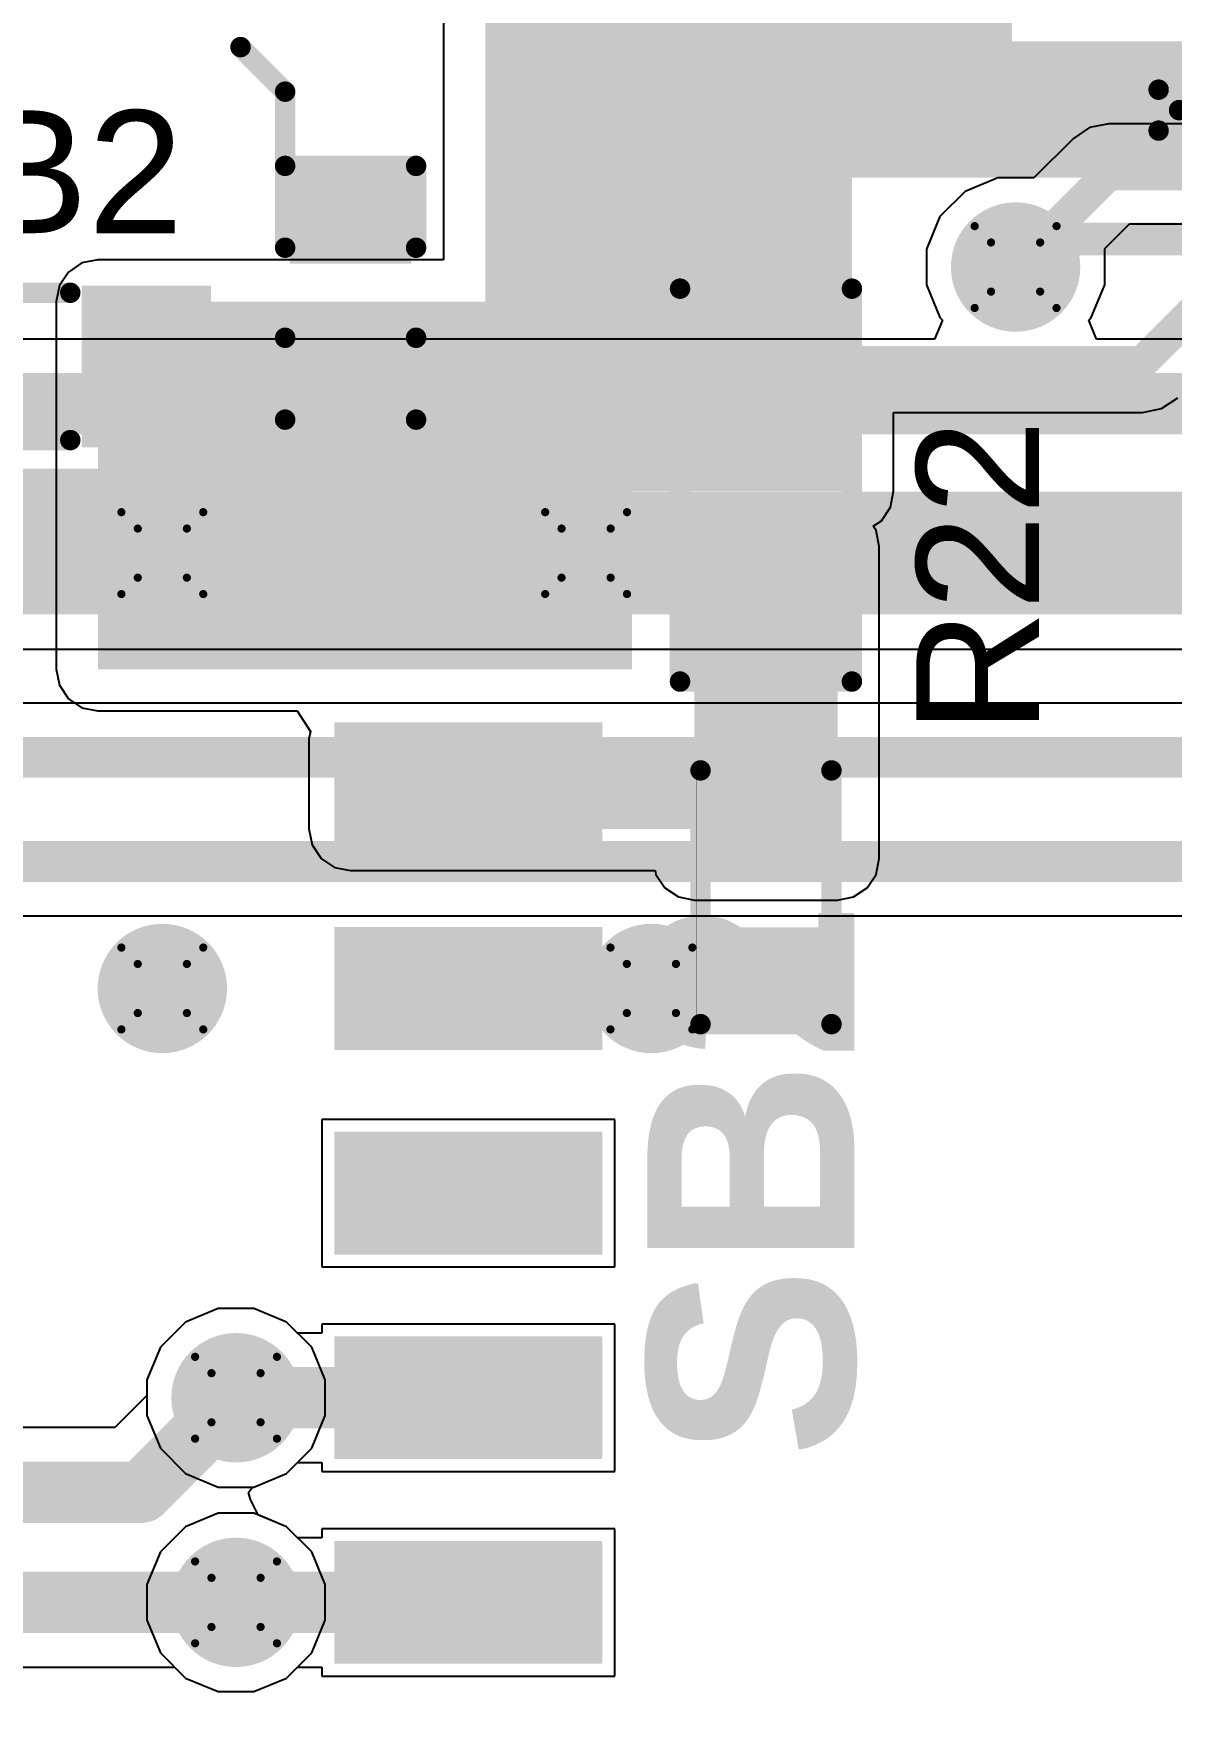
# Model space of a CAD drawing. Header units: inches. Extents: x -6 to 198, y 0 to 119.
# Drawn here: x 31.23 to 38.29, y 11.8 to 22.18 of the extents above; entities that cross this region are included whole.
import ezdxf

# ---------------------------------------------------------------- set-up
doc = ezdxf.new("R2010")
doc.units = ezdxf.units.IN
for name, color, linetype in [('Bottom Layer', 5, 'Continuous'), ('Bottom Solder', 6, 'Continuous'), ('Drill Drawing', 1, 'Continuous'), ('Top Layer', 1, 'Continuous'), ('Top Overlay', 2, 'Continuous'), ('Top Paste', 8, 'Continuous'), ('Top Solder', 216, 'Continuous'), ('Via Holes', 16, 'Continuous')]:
    doc.layers.add(name, color=color, linetype=linetype)
doc.styles.add('Arial', font='', dxfattribs={"height": 0.2})
doc.styles.add('Arial_Bold', font='', dxfattribs={"height": 0.2})
doc.styles.get('Arial').set_extended_font_data('Arial')
doc.styles.get('Arial_Bold').set_extended_font_data('Arial', bold=True)

# ---------------------------------------------------------------- blocks, each defined once
blk = doc.blocks.new('DFN_8_1_2_1_6__3')
at = {"layer": 'Top Layer'}
for points in [[(-0.3749929, 0.6999985999999999), (-0.3749929, 0.499999), (-0.7200011, 0.499999), (-0.7200011, 0.6999985999999999)], [(0.1499997000000001, 0.6499986999999999), (0.1499996999999999, -0.6499986999999999), (-0.1499997000000001, -0.6499986999999999), (-0.1499996999999999, 0.6499986999999999)], [(0.7200011, 0.6999985999999999), (0.7200011, 0.499999), (0.3749929, 0.499999), (0.3749929, 0.6999985999999999)], [(-0.3749929, 0.2999994), (-0.3749929, 0.0999998), (-0.7200011, 0.0999998), (-0.7200011, 0.2999994)], [(0.7200011, 0.2999994), (0.7200011, 0.0999998), (0.3749929, 0.0999998), (0.3749929, 0.2999994)], [(-0.3749929, -0.0999998), (-0.3749929, -0.2999994), (-0.7200011, -0.2999994), (-0.7200011, -0.0999998)], [(0.7200011, -0.0999998), (0.7200011, -0.2999994), (0.3749929, -0.2999994), (0.3749929, -0.0999998)], [(-0.3749929, -0.499999), (-0.3749929, -0.6999985999999999), (-0.7200011, -0.6999985999999999), (-0.7200011, -0.499999)], [(0.7200011, -0.499999), (0.7200011, -0.6999985999999999), (0.3749929, -0.6999985999999999), (0.3749929, -0.499999)]]:
    blk.add_hatch(color=1, dxfattribs=at).paths.add_polyline_path(points)
at = {"layer": 'Top Paste'}
for points in [[(-0.3749929, 0.6999985999999999), (-0.3749929, 0.499999), (-0.7200011, 0.499999), (-0.7200011, 0.6999985999999999)], [(0.1499997000000001, 0.6499986999999999), (0.1499996999999999, -0.6499986999999999), (-0.1499997000000001, -0.6499986999999999), (-0.1499996999999999, 0.6499986999999999)], [(0.7200011, 0.6999985999999999), (0.7200011, 0.499999), (0.3749929, 0.499999), (0.3749929, 0.6999985999999999)], [(-0.3749929, 0.2999994), (-0.3749929, 0.0999998), (-0.7200011, 0.0999998), (-0.7200011, 0.2999994)], [(0.7200011, 0.2999994), (0.7200011, 0.0999998), (0.3749929, 0.0999998), (0.3749929, 0.2999994)], [(-0.3749929, -0.0999998), (-0.3749929, -0.2999994), (-0.7200011, -0.2999994), (-0.7200011, -0.0999998)], [(0.7200011, -0.0999998), (0.7200011, -0.2999994), (0.3749929, -0.2999994), (0.3749929, -0.0999998)], [(-0.3749929, -0.499999), (-0.3749929, -0.6999985999999999), (-0.7200011, -0.6999985999999999), (-0.7200011, -0.499999)], [(0.7200011, -0.499999), (0.7200011, -0.6999985999999999), (0.3749929, -0.6999985999999999), (0.3749929, -0.499999)]]:
    blk.add_hatch(color=8, dxfattribs=at).paths.add_polyline_path(points)
at = {"layer": 'Top Solder'}
for points in [[(-0.3241929, 0.7507985999999999), (-0.3241929000000001, 0.449199), (-0.7708010999999999, 0.449199), (-0.7708010999999999, 0.7507985999999999)], [(0.7708010999999999, 0.7507985999999999), (0.7708010999999999, 0.449199), (0.3241929, 0.449199), (0.3241929000000001, 0.7507985999999999)], [(0.2007997000000001, 0.7007987), (0.2007996999999999, -0.7007987), (-0.2007997000000001, -0.7007987), (-0.2007996999999999, 0.7007987)], [(-0.3241929, 0.3507994), (-0.3241929000000001, 0.0491998), (-0.7708010999999999, 0.0491998), (-0.7708010999999999, 0.3507994)], [(0.7708010999999999, 0.3507994), (0.7708010999999999, 0.0491998), (0.3241929, 0.0491998), (0.3241929000000001, 0.3507994)], [(-0.3241929, -0.0491998), (-0.3241929000000001, -0.3507994), (-0.7708010999999999, -0.3507994), (-0.7708010999999999, -0.0491998)], [(0.7708010999999999, -0.0491998), (0.7708010999999999, -0.3507994), (0.3241929, -0.3507994), (0.3241929000000001, -0.0491998)], [(-0.3241929, -0.449199), (-0.3241929000000001, -0.7507985999999999), (-0.7708010999999999, -0.7507985999999999), (-0.7708010999999999, -0.449199)], [(0.7708010999999999, -0.449199), (0.7708010999999999, -0.7507985999999999), (0.3241929, -0.7507985999999999), (0.3241929000000001, -0.449199)]]:
    blk.add_hatch(color=216, dxfattribs=at).paths.add_polyline_path(points)
at = {"layer": 'Top Overlay', "const_width": 0.127}
for points in [[(-0.6761988, 0.8761983999999999), (0.6761988, 0.8761983999999999)], [(-0.979297, 0.7269988), (-0.852297, 0.5999987999999999)], [(-0.979297, 0.4729987999999999), (-0.979297, 0.7269988)], [(-0.979297, 0.4729987999999999), (-0.852297, 0.5999987999999999)], [(-0.6761988, -0.8761983999999999), (0.6761988, -0.8761983999999999)]]:
    blk.add_lwpolyline(points, dxfattribs=at)
at = {"layer": 'Top Overlay', "const_width": 0.0635}
for points in [[(-0.7079487999999999, 0.8761983999999999, 1), (-0.6444487999999999, 0.8761983999999999, 1)], [(0.6444487999999999, 0.8761983999999999, 1), (0.7079487999999999, 0.8761983999999999, 1)], [(-1.011047, 0.7269988, 1), (-0.9475469999999999, 0.7269988, 1)], [(-1.011047, 0.7269988, 1), (-0.9475469999999999, 0.7269988, 1)], [(-0.884047, 0.5999987999999999, 1), (-0.8205469999999999, 0.5999987999999999, 1)], [(-0.884047, 0.5999987999999999, 1), (-0.8205469999999999, 0.5999987999999999, 1)], [(-1.011047, 0.4729987999999999, 1), (-0.9475469999999999, 0.4729987999999999, 1)], [(-1.011047, 0.4729987999999999, 1), (-0.9475469999999999, 0.4729987999999999, 1)], [(-0.7079487999999999, -0.8761983999999999, 1), (-0.6444487999999999, -0.8761983999999999, 1)], [(0.6444487999999999, -0.8761983999999999, 1), (0.7079487999999999, -0.8761983999999999, 1)]]:
    blk.add_lwpolyline(points, format="xyb", close=True, dxfattribs=at)
blk = doc.blocks.new('SOP_16_29')
at = {"layer": 'Top Layer'}
for points in [[(-3.45560142, 4.724399999999999), (-1.99390254, 4.724399999999999), (-1.99390254, 4.1656), (-3.45560142, 4.1656)], [(1.99390254, 4.724399999999999), (3.45560142, 4.724399999999999), (3.45560142, 4.1656), (1.99390254, 4.1656)], [(-3.45560142, 3.4544), (-1.99390254, 3.4544), (-1.99390254, 2.8956), (-3.45560142, 2.8956)], [(1.99390254, 3.4544), (3.45560142, 3.4544), (3.45560142, 2.8956), (1.99390254, 2.8956)], [(-3.45560142, 2.1844), (-1.99390254, 2.1844), (-1.99390254, 1.6256), (-3.45560142, 1.6256)], [(1.99390254, 2.1844), (3.45560142, 2.1844), (3.45560142, 1.6256), (1.99390254, 1.6256)], [(-3.45560142, 0.9143999999999999), (-1.99390254, 0.9143999999999999), (-1.99390254, 0.3556), (-3.45560142, 0.3556)], [(1.99390254, 0.9143999999999999), (3.45560142, 0.9143999999999999), (3.45560142, 0.3556), (1.99390254, 0.3556)], [(-3.45560142, -0.3556), (-1.99390254, -0.3556), (-1.99390254, -0.9143999999999999), (-3.45560142, -0.9143999999999999)], [(1.99390254, -0.3556), (3.45560142, -0.3556), (3.45560142, -0.9143999999999999), (1.99390254, -0.9143999999999999)], [(-3.45560142, -1.6256), (-1.99390254, -1.6256), (-1.99390254, -2.1844), (-3.45560142, -2.1844)], [(1.99390254, -1.6256), (3.45560142, -1.6256), (3.45560142, -2.1844), (1.99390254, -2.1844)], [(-3.45560142, -2.8956), (-1.99390254, -2.8956), (-1.99390254, -3.4544), (-3.45560142, -3.4544)], [(1.99390254, -2.8956), (3.45560142, -2.8956), (3.45560142, -3.4544), (1.99390254, -3.4544)], [(-3.45560142, -4.1656), (-1.99390254, -4.1656), (-1.99390254, -4.724399999999999), (-3.45560142, -4.724399999999999)], [(1.99390254, -4.1656), (3.45560142, -4.1656), (3.45560142, -4.724399999999999), (1.99390254, -4.724399999999999)]]:
    blk.add_hatch(color=1, dxfattribs=at).paths.add_polyline_path(points)
at = {"layer": 'Top Paste'}
for points in [[(-3.45560142, 4.724399999999999), (-1.99390254, 4.724399999999999), (-1.99390254, 4.1656), (-3.45560142, 4.1656)], [(1.99390254, 4.724399999999999), (3.45560142, 4.724399999999999), (3.45560142, 4.1656), (1.99390254, 4.1656)], [(-3.45560142, 3.4544), (-1.99390254, 3.4544), (-1.99390254, 2.8956), (-3.45560142, 2.8956)], [(1.99390254, 3.4544), (3.45560142, 3.4544), (3.45560142, 2.8956), (1.99390254, 2.8956)], [(-3.45560142, 2.1844), (-1.99390254, 2.1844), (-1.99390254, 1.6256), (-3.45560142, 1.6256)], [(1.99390254, 2.1844), (3.45560142, 2.1844), (3.45560142, 1.6256), (1.99390254, 1.6256)], [(-3.45560142, 0.9143999999999999), (-1.99390254, 0.9143999999999999), (-1.99390254, 0.3556), (-3.45560142, 0.3556)], [(1.99390254, 0.9143999999999999), (3.45560142, 0.9143999999999999), (3.45560142, 0.3556), (1.99390254, 0.3556)], [(-3.45560142, -0.3556), (-1.99390254, -0.3556), (-1.99390254, -0.9143999999999999), (-3.45560142, -0.9143999999999999)], [(1.99390254, -0.3556), (3.45560142, -0.3556), (3.45560142, -0.9143999999999999), (1.99390254, -0.9143999999999999)], [(-3.45560142, -1.6256), (-1.99390254, -1.6256), (-1.99390254, -2.1844), (-3.45560142, -2.1844)], [(1.99390254, -1.6256), (3.45560142, -1.6256), (3.45560142, -2.1844), (1.99390254, -2.1844)], [(-3.45560142, -2.8956), (-1.99390254, -2.8956), (-1.99390254, -3.4544), (-3.45560142, -3.4544)], [(1.99390254, -2.8956), (3.45560142, -2.8956), (3.45560142, -3.4544), (1.99390254, -3.4544)], [(-3.45560142, -4.1656), (-1.99390254, -4.1656), (-1.99390254, -4.724399999999999), (-3.45560142, -4.724399999999999)], [(1.99390254, -4.1656), (3.45560142, -4.1656), (3.45560142, -4.724399999999999), (1.99390254, -4.724399999999999)]]:
    blk.add_hatch(color=8, dxfattribs=at).paths.add_polyline_path(points)
at = {"layer": 'Top Solder'}
for points in [[(-3.55720142, 4.826), (-1.89230254, 4.826), (-1.89230254, 4.064), (-3.55720142, 4.064)], [(1.89230254, 4.826), (3.55720142, 4.826), (3.55720142, 4.064), (1.89230254, 4.064)], [(-3.55720142, 3.556), (-1.89230254, 3.556), (-1.89230254, 2.794), (-3.55720142, 2.794)], [(1.89230254, 3.556), (3.55720142, 3.556), (3.55720142, 2.794), (1.89230254, 2.794)], [(-3.55720142, 2.286), (-1.89230254, 2.286), (-1.89230254, 1.524), (-3.55720142, 1.524)], [(1.89230254, 2.286), (3.55720142, 2.286), (3.55720142, 1.524), (1.89230254, 1.524)], [(-3.55720142, 1.016), (-1.89230254, 1.016), (-1.89230254, 0.254), (-3.55720142, 0.254)], [(1.89230254, 1.016), (3.55720142, 1.016), (3.55720142, 0.254), (1.89230254, 0.254)], [(-3.55720142, -0.254), (-1.89230254, -0.254), (-1.89230254, -1.016), (-3.55720142, -1.016)], [(1.89230254, -0.254), (3.55720142, -0.254), (3.55720142, -1.016), (1.89230254, -1.016)], [(-3.55720142, -1.524), (-1.89230254, -1.524), (-1.89230254, -2.286), (-3.55720142, -2.286)], [(1.89230254, -1.524), (3.55720142, -1.524), (3.55720142, -2.286), (1.89230254, -2.286)], [(-3.55720142, -2.794), (-1.89230254, -2.794), (-1.89230254, -3.556), (-3.55720142, -3.556)], [(1.89230254, -2.794), (3.55720142, -2.794), (3.55720142, -3.556), (1.89230254, -3.556)], [(-3.55720142, -4.064), (-1.89230254, -4.064), (-1.89230254, -4.826), (-3.55720142, -4.826)], [(1.89230254, -4.064), (3.55720142, -4.064), (3.55720142, -4.826), (1.89230254, -4.826)]]:
    blk.add_hatch(color=216, dxfattribs=at).paths.add_polyline_path(points)
at = {"layer": 'Top Overlay'}
for points, const_width in [([(-2.1209, 5.0546), (2.1209, 5.0546)], 0.1524), ([(-3.7846, 4.318000000000001), (-3.7846, 4.571999999999999)], 0.127), ([(-3.7846, 4.571999999999999), (-3.6576, 4.444999999999999)], 0.127), ([(-3.7846, 4.318000000000001), (-3.6576, 4.444999999999999)], 0.127), ([(-2.1209, -5.0546), (2.1209, -5.0546)], 0.1524)]:
    blk.add_lwpolyline(points, dxfattribs=dict(at, const_width=const_width))
for points, const_width in [([(-2.159, 5.0546, 1), (-2.0828, 5.0546, 1)], 0.0762), ([(2.0828, 5.0546, 1), (2.159, 5.0546, 1)], 0.0762), ([(-3.816349999999999, 4.571999999999999, 1), (-3.75285, 4.571999999999999, 1)], 0.0635), ([(-3.816349999999999, 4.571999999999999, 1), (-3.75285, 4.571999999999999, 1)], 0.0635), ([(-3.68935, 4.444999999999999, 1), (-3.625849999999999, 4.444999999999999, 1)], 0.0635), ([(-3.68935, 4.444999999999999, 1), (-3.625849999999999, 4.444999999999999, 1)], 0.0635), ([(-3.816349999999999, 4.318000000000001, 1), (-3.75285, 4.318000000000001, 1)], 0.0635), ([(-3.816349999999999, 4.318000000000001, 1), (-3.75285, 4.318000000000001, 1)], 0.0635), ([(-2.159, -5.0546, 1), (-2.0828, -5.0546, 1)], 0.0762), ([(2.0828, -5.0546, 1), (2.159, -5.0546, 1)], 0.0762)]:
    blk.add_lwpolyline(points, format="xyb", close=True, dxfattribs=dict(at, const_width=const_width))
blk = doc.blocks.new('S______B______0402_39')
at = {"layer": 'Top Layer'}
for points in [[(-0.6985, -0.3175), (-0.6985, 0.3174999999999999), (-0.2413000000000001, 0.3175), (-0.2412999999999999, -0.3174999999999999)], [(0.2413000000000001, -0.3175), (0.2412999999999999, 0.3174999999999999), (0.6985, 0.3175), (0.6985, -0.3174999999999999)]]:
    blk.add_hatch(color=1, dxfattribs=at).paths.add_polyline_path(points)
at = {"layer": 'Top Paste'}
for points in [[(-0.6985, -0.3175), (-0.6985, 0.3174999999999999), (-0.2413000000000001, 0.3175), (-0.2412999999999999, -0.3174999999999999)], [(0.2413000000000001, -0.3175), (0.2412999999999999, 0.3174999999999999), (0.6985, 0.3175), (0.6985, -0.3174999999999999)]]:
    blk.add_hatch(color=8, dxfattribs=at).paths.add_polyline_path(points)
at = {"layer": 'Top Solder'}
for points in [[(-0.75350116, -0.3725011600000001), (-0.75350116, 0.3725011599999999), (-0.18629884, 0.3725011600000001), (-0.1862988399999999, -0.3725011599999999)], [(0.18629884, -0.3725011600000001), (0.1862988399999999, 0.3725011599999999), (0.75350116, 0.3725011600000001), (0.75350116, -0.3725011599999999)]]:
    blk.add_hatch(color=216, dxfattribs=at).paths.add_polyline_path(points)
at = {"layer": 'Top Overlay'}
for points, const_width in [([(0.7874, 0.4064), (-0.7874, 0.4064)], 0.127), ([(-0.7874, -0.4064), (-0.7874, 0.4064)], 0.127), ([(0.7874, -0.4064), (0.7874, 0.4064)], 0.127), ([(0.7874, -0.4064), (-0.7874, -0.4064)], 0.127), ([(0.8128, -0.4318), (-0.8128, -0.4318)], 0.0032258)]:
    blk.add_lwpolyline(points, dxfattribs=dict(at, const_width=const_width))
for points, const_width in [([(-0.8191499999999999, 0.4064, 1), (-0.7556499999999999, 0.4064, 1)], 0.0635), ([(-0.8191499999999999, 0.4064, 1), (-0.7556499999999999, 0.4064, 1)], 0.0635), ([(0.7556499999999999, 0.4064, 1), (0.8191499999999999, 0.4064, 1)], 0.0635), ([(0.7556499999999999, 0.4064, 1), (0.8191499999999999, 0.4064, 1)], 0.0635), ([(-0.8191499999999999, -0.4064, 1), (-0.7556499999999999, -0.4064, 1)], 0.0635), ([(-0.8191499999999999, -0.4064, 1), (-0.7556499999999999, -0.4064, 1)], 0.0635), ([(0.7556499999999999, -0.4064, 1), (0.8191499999999999, -0.4064, 1)], 0.0635), ([(0.7556499999999999, -0.4064, 1), (0.8191499999999999, -0.4064, 1)], 0.0635), ([(-0.81360518, -0.4318, 1), (-0.8119948199999999, -0.4318, 1)], 0.0016129), ([(0.8119948199999999, -0.4318, 1), (0.81360518, -0.4318, 1)], 0.0016129)]:
    blk.add_lwpolyline(points, format="xyb", close=True, dxfattribs=dict(at, const_width=const_width))
at = {"layer": 'Top Overlay', "style": 'Arial_Bold'}
blk.add_text('SB2', height=1.27, rotation=-180, dxfattribs=at).set_placement((3.47760544, 0.53356256))
blk = doc.blocks.new('R___0603_48')
at = {"layer": 'Top Layer'}
for points in [[(-0.3809999999999999, 0.4445), (-0.3809999999999999, -0.4445), (-1.143, -0.4445), (-1.143, 0.4445)], [(1.143, 0.4445), (1.143, -0.4445), (0.3809999999999999, -0.4445), (0.3809999999999999, 0.4445)]]:
    blk.add_hatch(color=1, dxfattribs=at).paths.add_polyline_path(points)
at = {"layer": 'Top Paste'}
for points in [[(-0.3809999999999999, 0.4445), (-0.3809999999999999, -0.4445), (-1.143, -0.4445), (-1.143, 0.4445)], [(1.143, 0.4445), (1.143, -0.4445), (0.3809999999999999, -0.4445), (0.3809999999999999, 0.4445)]]:
    blk.add_hatch(color=8, dxfattribs=at).paths.add_polyline_path(points)
at = {"layer": 'Top Solder'}
for points in [[(-0.2794, 0.5460999999999999), (-0.2794, -0.5460999999999999), (-1.2446, -0.5460999999999999), (-1.2446, 0.5460999999999999)], [(1.2446, 0.5460999999999999), (1.2446, -0.5460999999999999), (0.2794, -0.5460999999999999), (0.2794, 0.5460999999999999)]]:
    blk.add_hatch(color=216, dxfattribs=at).paths.add_polyline_path(points)
at = {"layer": 'Top Overlay', "const_width": 0.127}
for points in [[(-1.2192, 0.5334), (1.2192, 0.5334)], [(-1.2192, 0.5334), (-1.2192, -0.5334)], [(1.2192, 0.5334), (1.2192, -0.5334)], [(-1.2192, -0.5334), (1.2192, -0.5334)]]:
    blk.add_lwpolyline(points, dxfattribs=at)
at = {"layer": 'Top Overlay', "const_width": 0.0635}
for points in [[(-1.25095, 0.5334, 1), (-1.18745, 0.5334, 1)], [(-1.25095, 0.5334, 1), (-1.18745, 0.5334, 1)], [(1.18745, 0.5334, 1), (1.25095, 0.5334, 1)], [(1.18745, 0.5334, 1), (1.25095, 0.5334, 1)], [(-1.25095, -0.5334, 1), (-1.18745, -0.5334, 1)], [(-1.25095, -0.5334, 1), (-1.18745, -0.5334, 1)], [(1.18745, -0.5334, 1), (1.25095, -0.5334, 1)], [(1.18745, -0.5334, 1), (1.25095, -0.5334, 1)]]:
    blk.add_lwpolyline(points, format="xyb", close=True, dxfattribs=at)
blk = doc.blocks.new('IND_0603__1608_M_______86')
at = {"layer": 'Top Layer'}
for points in [[(-0.999998, 0.4000004699999999), (-0.3999992, 0.4000004699999999), (-0.3999992, -0.4000004699999999), (-0.999998, -0.4000004699999999)], [(0.40000174, 0.4000004699999999), (1.00000054, 0.4000004699999999), (1.00000054, -0.4000004699999999), (0.40000174, -0.4000004699999999)]]:
    blk.add_hatch(color=1, dxfattribs=at).paths.add_polyline_path(points)
at = {"layer": 'Top Paste'}
for points in [[(-0.999998, 0.4000004699999999), (-0.3999992, 0.4000004699999999), (-0.3999992, -0.4000004699999999), (-0.999998, -0.4000004699999999)], [(0.40000174, 0.4000004699999999), (1.00000054, 0.4000004699999999), (1.00000054, -0.4000004699999999), (0.40000174, -0.4000004699999999)]]:
    blk.add_hatch(color=8, dxfattribs=at).paths.add_polyline_path(points)
at = {"layer": 'Top Solder'}
for points in [[(-1.101598, 0.50160047), (-0.2983992, 0.50160047), (-0.2983992, -0.50160047), (-1.101598, -0.50160047)], [(0.29840174, 0.50160047), (1.10160054, 0.50160047), (1.10160054, -0.50160047), (0.29840174, -0.50160047)]]:
    blk.add_hatch(color=216, dxfattribs=at).paths.add_polyline_path(points)
at = {"layer": 'Top Overlay', "const_width": 0.127}
for points in [[(-0.2032, 0.4571999999999999), (0.2286, 0.4571999999999999)], [(-0.2032, -0.4571999999999999), (0.2286, -0.4571999999999999)]]:
    blk.add_lwpolyline(points, dxfattribs=at)
at = {"layer": 'Top Overlay', "const_width": 0.0635}
for points in [[(-0.23495, 0.4571999999999999, 1), (-0.17145, 0.4571999999999999, 1)], [(0.19685, 0.4571999999999999, 1), (0.26035, 0.4571999999999999, 1)], [(-0.23495, -0.4571999999999999, 1), (-0.17145, -0.4571999999999999, 1)], [(0.19685, -0.4571999999999999, 1), (0.26035, -0.4571999999999999, 1)]]:
    blk.add_lwpolyline(points, format="xyb", close=True, dxfattribs=at)
blk = doc.blocks.new('C___0402_94')
at = {"layer": 'Top Layer'}
for points in [[(-0.6985, -0.3175), (-0.6985, 0.3174999999999999), (-0.2413000000000001, 0.3175), (-0.2412999999999999, -0.3174999999999999)], [(0.2413000000000001, -0.3175), (0.2412999999999999, 0.3174999999999999), (0.6985, 0.3175), (0.6985, -0.3174999999999999)]]:
    blk.add_hatch(color=1, dxfattribs=at).paths.add_polyline_path(points)
at = {"layer": 'Top Paste'}
for points in [[(-0.6985, -0.3175), (-0.6985, 0.3174999999999999), (-0.2413000000000001, 0.3175), (-0.2412999999999999, -0.3174999999999999)], [(0.2413000000000001, -0.3175), (0.2412999999999999, 0.3174999999999999), (0.6985, 0.3175), (0.6985, -0.3174999999999999)]]:
    blk.add_hatch(color=8, dxfattribs=at).paths.add_polyline_path(points)
at = {"layer": 'Top Solder'}
for points in [[(-0.7584998799999999, -0.3774998800000001), (-0.7584998799999999, 0.3774998799999999), (-0.1813001200000001, 0.3774998800000001), (-0.1813001199999999, -0.3774998799999999)], [(0.1813001200000001, -0.3774998800000001), (0.1813001199999999, 0.3774998799999999), (0.7584998799999999, 0.3774998800000001), (0.7584998799999999, -0.3774998799999999)]]:
    blk.add_hatch(color=216, dxfattribs=at).paths.add_polyline_path(points)
at = {"layer": 'Top Overlay', "const_width": 0.127}
for points in [[(-0.2794, 0.4064), (-0.7874, 0.4064)], [(-0.7874, -0.4064), (-0.7874, 0.4064)], [(0.7874, 0.4064), (0.2794, 0.4064)], [(0.7874, -0.4064), (0.7874, 0.4064)], [(-0.2794, -0.4064), (-0.7874, -0.4064)], [(0.7874, -0.4064), (0.2794, -0.4064)]]:
    blk.add_lwpolyline(points, dxfattribs=at)
at = {"layer": 'Top Overlay', "const_width": 0.0635}
for points in [[(-0.8191499999999999, 0.4064, 1), (-0.7556499999999999, 0.4064, 1)], [(-0.8191499999999999, 0.4064, 1), (-0.7556499999999999, 0.4064, 1)], [(-0.31115, 0.4064, 1), (-0.24765, 0.4064, 1)], [(0.24765, 0.4064, 1), (0.31115, 0.4064, 1)], [(0.7556499999999999, 0.4064, 1), (0.8191499999999999, 0.4064, 1)], [(0.7556499999999999, 0.4064, 1), (0.8191499999999999, 0.4064, 1)], [(-0.8191499999999999, -0.4064, 1), (-0.7556499999999999, -0.4064, 1)], [(-0.8191499999999999, -0.4064, 1), (-0.7556499999999999, -0.4064, 1)], [(-0.31115, -0.4064, 1), (-0.24765, -0.4064, 1)], [(0.24765, -0.4064, 1), (0.31115, -0.4064, 1)], [(0.7556499999999999, -0.4064, 1), (0.8191499999999999, -0.4064, 1)], [(0.7556499999999999, -0.4064, 1), (0.8191499999999999, -0.4064, 1)]]:
    blk.add_lwpolyline(points, format="xyb", close=True, dxfattribs=at)

msp = doc.modelspace()

# ---------------------------------------------------------------- hatches: boundary and pattern name
at = {"layer": 'Bottom Layer'}
h = msp.add_hatch(color=5, dxfattribs=at)
edge = h.paths.add_edge_path()
edge.add_arc((37.3253, 20.73362884), 0.2999994, 0, 360)
h = msp.add_hatch(color=5, dxfattribs=at)
edge = h.paths.add_edge_path()
edge.add_arc((32.02915108, 18.95816884), 0.2999994, 0, 360)
h = msp.add_hatch(color=5, dxfattribs=at)
edge = h.paths.add_edge_path()
edge.add_arc((34.65950142, 18.95816884), 0.2999994, 0, 360)
h = msp.add_hatch(color=5, dxfattribs=at)
edge = h.paths.add_edge_path()
edge.add_arc((32.02915108, 16.256), 0.2999994, 0, 360)
h = msp.add_hatch(color=5, dxfattribs=at)
edge = h.paths.add_edge_path()
edge.add_arc((35.0647, 16.256), 0.2999994, 0, 360)
h = msp.add_hatch(color=5, dxfattribs=at)
edge = h.paths.add_edge_path()
edge.add_arc((32.4866, 13.716), 0.2999994, 0, 360)
h = msp.add_hatch(color=5, dxfattribs=at)
edge = h.paths.add_edge_path()
edge.add_arc((32.4866, 12.446), 0.2999994, 0, 360)
at = {"layer": 'Bottom Solder'}
h = msp.add_hatch(color=6, dxfattribs=at)
edge = h.paths.add_edge_path()
edge.add_arc((37.3253, 20.73362884), 0.4015993999999999, 0, 360)
h = msp.add_hatch(color=6, dxfattribs=at)
edge = h.paths.add_edge_path()
edge.add_arc((32.02915108, 18.95816884), 0.4015993999999999, 0, 360)
h = msp.add_hatch(color=6, dxfattribs=at)
edge = h.paths.add_edge_path()
edge.add_arc((34.65950142, 18.95816884), 0.4015993999999999, 0, 360)
h = msp.add_hatch(color=6, dxfattribs=at)
edge = h.paths.add_edge_path()
edge.add_arc((32.02915108, 16.256), 0.4015993999999999, 0, 360)
h = msp.add_hatch(color=6, dxfattribs=at)
edge = h.paths.add_edge_path()
edge.add_arc((35.0647, 16.256), 0.4015993999999999, 0, 360)
h = msp.add_hatch(color=6, dxfattribs=at)
edge = h.paths.add_edge_path()
edge.add_arc((32.4866, 13.716), 0.4015993999999999, 0, 360)
h = msp.add_hatch(color=6, dxfattribs=at)
edge = h.paths.add_edge_path()
edge.add_arc((32.4866, 12.446), 0.4015993999999999, 0, 360)
at = {"layer": 'Top Layer'}
for points in [[(34.0336124, 21.311743), (37.30389795999999, 21.311743), (37.30389795999999, 24.0284), (34.0336124, 24.0284)], [(34.0336124, 19.3421), (36.3093, 19.3421), (36.3093, 22.13507384), (34.0336124, 22.13507384)], [(34.0336124, 21.28762824), (38.7588252, 21.28762824), (38.7588252, 22.13507384), (34.0336124, 22.13507384)], [(31.62930174, 18.2372), (34.94333117999999, 18.2372), (34.94333117999999, 20.51959828), (31.62930174, 20.51959828)], [(35.3313746, 17.06339488), (36.2204, 17.06339488), (36.2204, 18.9992), (35.3313746, 18.9992)], [(33.19780254, 17.2466), (36.22039746, 17.2466), (36.22039746, 17.8054), (33.19780254, 17.8054)]]:
    msp.add_hatch(color=1, dxfattribs=at).paths.add_polyline_path(points)
h = msp.add_hatch(color=1, dxfattribs=at)
edge = h.paths.add_edge_path()
edge.add_arc((37.3253, 20.73362884), 0.2999994, 0, 360)
h = msp.add_hatch(color=1, dxfattribs=at)
edge = h.paths.add_edge_path()
edge.add_arc((32.02915108, 18.95816884), 0.2999994, 0, 360)
h = msp.add_hatch(color=1, dxfattribs=at)
edge = h.paths.add_edge_path()
edge.add_arc((34.65950142, 18.95816884), 0.2999994, 0, 360)
h = msp.add_hatch(color=1, dxfattribs=at)
edge = h.paths.add_edge_path()
edge.add_arc((32.02915108, 16.256), 0.2999994, 0, 360)
h = msp.add_hatch(color=1, dxfattribs=at)
edge = h.paths.add_edge_path()
edge.add_arc((35.0647, 16.256), 0.2999994, 0, 360)
h = msp.add_hatch(color=1, dxfattribs=at)
edge = h.paths.add_edge_path()
edge.add_arc((32.4866, 13.716), 0.2999994, 0, 360)
h = msp.add_hatch(color=1, dxfattribs=at)
edge = h.paths.add_edge_path()
edge.add_arc((32.4866, 12.446), 0.2999994, 0, 360)
at = {"layer": 'Top Solder'}
h = msp.add_hatch(color=216, dxfattribs=at)
edge = h.paths.add_edge_path()
edge.add_arc((37.3253, 20.73362884), 0.4015993999999999, 0, 360)
h = msp.add_hatch(color=216, dxfattribs=at)
edge = h.paths.add_edge_path()
edge.add_arc((32.02915108, 18.95816884), 0.4015993999999999, 0, 360)
h = msp.add_hatch(color=216, dxfattribs=at)
edge = h.paths.add_edge_path()
edge.add_arc((34.65950142, 18.95816884), 0.4015993999999999, 0, 360)
h = msp.add_hatch(color=216, dxfattribs=at)
edge = h.paths.add_edge_path()
edge.add_arc((32.02915108, 16.256), 0.4015993999999999, 0, 360)
h = msp.add_hatch(color=216, dxfattribs=at)
edge = h.paths.add_edge_path()
edge.add_arc((35.0647, 16.256), 0.4015993999999999, 0, 360)
h = msp.add_hatch(color=216, dxfattribs=at)
edge = h.paths.add_edge_path()
edge.add_arc((32.4866, 13.716), 0.4015993999999999, 0, 360)
h = msp.add_hatch(color=216, dxfattribs=at)
edge = h.paths.add_edge_path()
edge.add_arc((32.4866, 12.446), 0.4015993999999999, 0, 360)
at = {"layer": 'Via Holes'}
h = msp.add_hatch(color=7, dxfattribs=at)
edge = h.paths.add_edge_path()
edge.add_arc((37.3253, 20.73362884), 0.1499997, 0, 360)
h = msp.add_hatch(color=7, dxfattribs=at)
edge = h.paths.add_edge_path()
edge.add_arc((32.02915108, 18.95816884), 0.1499997, 0, 360)
h = msp.add_hatch(color=7, dxfattribs=at)
edge = h.paths.add_edge_path()
edge.add_arc((34.65950142, 18.95816884), 0.1499997, 0, 360)
h = msp.add_hatch(color=7, dxfattribs=at)
edge = h.paths.add_edge_path()
edge.add_arc((32.02915108, 16.256), 0.1499997, 0, 360)
h = msp.add_hatch(color=7, dxfattribs=at)
edge = h.paths.add_edge_path()
edge.add_arc((35.0647, 16.256), 0.1499997, 0, 360)
h = msp.add_hatch(color=7, dxfattribs=at)
edge = h.paths.add_edge_path()
edge.add_arc((32.4866, 13.716), 0.1499997, 0, 360)
h = msp.add_hatch(color=7, dxfattribs=at)
edge = h.paths.add_edge_path()
edge.add_arc((32.4866, 12.446), 0.1499997, 0, 360)

# ---------------------------------------------------------------- linework, layer by layer
at = {"layer": 'Bottom Layer'}
for p, q in [((37.78448628, 21.59885952), (37.68366605999999, 21.5314911)), ((37.90341416, 21.62251454), (37.78448628, 21.59885952)), ((40.07779385999999, 21.62251454), (37.90341416, 21.62251454)), ((37.68366605999999, 21.5314911), (37.43854336, 21.2863684)), ((37.2151021, 21.28762824), (37.01148554, 21.20328754)), ((37.4354979, 21.28762824), (37.2151021, 21.28762824)), ((37.43854336, 21.2863684), (37.4354979, 21.28762824)), ((37.01148554, 21.20328754), (36.8556413, 21.0474433)), ((36.8556413, 21.0474433), (36.7713006, 20.84382674)), ((37.87803956, 20.8468722), (38.03213881999999, 21.00097146)), ((38.03213881999999, 21.00097146), (40.07779385999999, 21.00097146)), ((36.7713006, 20.84382674), (36.7713006, 20.62343094)), ((37.8792994, 20.84382674), (37.87803956, 20.8468722)), ((37.8792994, 20.62343094), (37.8792994, 20.84382674)), ((36.7713006, 20.62343094), (36.8556413, 20.41981438)), ((37.7949587, 20.41981438), (37.8792994, 20.62343094)), ((36.87112006, 20.40433562), (36.82251716, 20.28700286)), ((36.8556413, 20.41981438), (36.87112006, 20.40433562)), ((37.77947993999999, 20.40433562), (37.7949587, 20.41981438)), ((37.82808284, 20.28700286), (37.77947993999999, 20.40433562)), ((36.82251716, 20.28700286), (21.04348598, 20.28700286)), ((64.44474792, 20.28700286), (37.82808284, 20.28700286)), ((19.6057393, 18.3625236), (52.48737026, 18.3625236)), ((47.13345665999999, 18.0273833), (18.56436978, 18.0273833)), ((17.70722392, 16.70672046), (46.37137792, 16.70672046)), ((32.37640209999999, 14.2699994), (32.17278554, 14.1856587)), ((32.5967979, 14.2699994), (32.37640209999999, 14.2699994)), ((32.80041446, 14.1856587), (32.5967979, 14.2699994)), ((32.17278554, 14.1856587), (32.0169413, 14.02981446)), ((32.9562587, 14.02981446), (32.80041446, 14.1856587)), ((32.0169413, 14.02981446), (31.9326006, 13.8261979)), ((33.0405994, 13.8261979), (32.9562587, 14.02981446)), ((31.9326006, 13.8261979), (31.9326006, 13.72968552)), ((33.0405994, 13.6058021), (33.0405994, 13.8261979)), ((31.9326006, 13.72968552), (31.73395482, 13.53103974)), ((32.9562587, 13.40218554), (33.0405994, 13.6058021)), ((31.73395482, 13.53103974), (20.37663946, 13.53103974)), ((32.80041446, 13.2463413), (32.9562587, 13.40218554)), ((32.5967979, 13.1620006), (32.80041446, 13.2463413)), ((32.56486756, 13.1269994), (32.58825334, 13.1620006)), ((32.57574892, 13.0837178), (32.56486756, 13.1269994)), ((32.62495634, 12.98833572), (32.57574892, 13.0837178)), ((32.58825334, 13.1620006), (32.5967979, 13.1620006)), ((32.80041446, 12.9156587), (32.62495634, 12.98833572)), ((32.9562587, 12.75981446), (32.80041446, 12.9156587)), ((33.0405994, 12.5561979), (32.9562587, 12.75981446)), ((33.0405994, 12.3358021), (33.0405994, 12.5561979)), ((32.9562587, 12.13218554), (33.0405994, 12.3358021)), ((32.80041446, 11.9763413), (32.9562587, 12.13218554)), ((20.20469924, 12.04458602), (32.10454082, 12.04458602)), ((32.10454082, 12.04458602), (32.17278554, 11.9763413)), ((32.17278554, 11.9763413), (32.37640209999999, 11.8920006)), ((32.5967979, 11.8920006), (32.80041446, 11.9763413)), ((32.37640209999999, 11.8920006), (32.5967979, 11.8920006))]:
    msp.add_line(p, q, dxfattribs=at)
for points, const_width in [([(37.3253, 20.73362884), (37.90341416, 21.311743)], 0.2032), ([(37.90341416, 21.311743), (40.5487124, 21.311743)], 0.2032), ([(20.87721504, 19.88558888), (64.44474792, 19.88558888)], 0.3809999999999999), ([(19.6057393, 18.95816884), (32.02915108, 18.95816884)], 0.7619999999999999), ([(32.02915108, 18.95816884), (34.65950142, 18.95816884)], 0.7619999999999999), ([(34.65950142, 18.95816884), (49.79547572, 18.95816884)], 0.7619999999999999), ([(18.42491616, 17.69071392), (47.13345665999999, 17.69071392)], 0.254), ([(17.70722392, 17.04338984), (46.51083154, 17.04338984)], 0.254), ([(31.90022576, 13.12962576), (32.4866, 13.716)], 0.3809999999999999), ([(20.1804143, 13.12962576), (31.90022576, 13.12962576)], 0.3809999999999999), ([(19.82264006, 12.446), (32.4866, 12.446)], 0.3809999999999999)]:
    msp.add_lwpolyline(points, dxfattribs=dict(at, const_width=const_width))
for points, const_width in [([(37.85261415999999, 21.311743, 1), (37.95421416, 21.311743, 1)], 0.1016), ([(37.85261415999999, 21.311743, 1), (37.95421416, 21.311743, 1)], 0.1016), ([(37.2745, 20.73362884, 1), (37.3761, 20.73362884, 1)], 0.1016), ([(31.83865108, 18.95816884, 1), (32.21965108, 18.95816884, 1)], 0.3809999999999999), ([(31.83865108, 18.95816884, 1), (32.21965108, 18.95816884, 1)], 0.3809999999999999), ([(34.46900142, 18.95816884, 1), (34.85000142, 18.95816884, 1)], 0.3809999999999999), ([(34.46900142, 18.95816884, 1), (34.85000142, 18.95816884, 1)], 0.3809999999999999), ([(32.39135, 13.716, 1), (32.58185, 13.716, 1)], 0.1905), ([(31.80497576, 13.12962576, 1), (31.99547575999999, 13.12962576, 1)], 0.1905), ([(31.80497576, 13.12962576, 1), (31.99547575999999, 13.12962576, 1)], 0.1905), ([(32.39135, 12.446, 1), (32.58185, 12.446, 1)], 0.1905)]:
    msp.add_lwpolyline(points, format="xyb", close=True, dxfattribs=dict(at, const_width=const_width))
at = {"layer": 'Drill Drawing', "const_width": 0.0508}
for points in [[(37.0713, 20.98762884), (37.5793, 20.98762884)], [(37.0713, 20.47962884), (37.0713, 20.98762884)], [(37.5793, 20.47962884), (37.5793, 20.98762884)], [(37.1729, 20.88602884), (37.4777, 20.88602884)], [(37.1729, 20.58122884), (37.1729, 20.88602884)], [(37.4777, 20.58122884), (37.4777, 20.88602884)], [(37.1729, 20.58122884), (37.4777, 20.58122884)], [(37.0713, 20.47962884), (37.5793, 20.47962884)], [(31.77515108, 19.21216884), (32.28315108, 19.21216884)], [(31.77515108, 18.70416884), (31.77515108, 19.21216884)], [(32.28315108, 18.70416884), (32.28315108, 19.21216884)], [(34.40550141999999, 19.21216884), (34.91350142, 19.21216884)], [(34.40550141999999, 18.70416884), (34.40550141999999, 19.21216884)], [(34.91350142, 18.70416884), (34.91350142, 19.21216884)], [(31.87675108, 19.11056884), (32.18155108, 19.11056884)], [(31.87675108, 18.80576884), (31.87675108, 19.11056884)], [(32.18155108, 18.80576884), (32.18155108, 19.11056884)], [(34.50710142, 19.11056884), (34.81190142, 19.11056884)], [(34.50710142, 18.80576884), (34.50710142, 19.11056884)], [(34.81190142, 18.80576884), (34.81190142, 19.11056884)], [(31.87675108, 18.80576884), (32.18155108, 18.80576884)], [(34.50710142, 18.80576884), (34.81190142, 18.80576884)], [(31.77515108, 18.70416884), (32.28315108, 18.70416884)], [(34.40550141999999, 18.70416884), (34.91350142, 18.70416884)], [(31.77515108, 16.51), (32.28315108, 16.51)], [(31.77515108, 16.002), (31.77515108, 16.51)], [(32.28315108, 16.002), (32.28315108, 16.51)], [(34.8107, 16.51), (35.3187, 16.51)], [(34.8107, 16.002), (34.8107, 16.51)], [(35.3187, 16.002), (35.3187, 16.51)], [(31.87675108, 16.4084), (32.18155108, 16.4084)], [(31.87675108, 16.1036), (31.87675108, 16.4084)], [(32.18155108, 16.1036), (32.18155108, 16.4084)], [(34.9123, 16.4084), (35.2171, 16.4084)], [(34.9123, 16.1036), (34.9123, 16.4084)], [(35.2171, 16.1036), (35.2171, 16.4084)], [(31.87675108, 16.1036), (32.18155108, 16.1036)], [(34.9123, 16.1036), (35.2171, 16.1036)], [(31.77515108, 16.002), (32.28315108, 16.002)], [(34.8107, 16.002), (35.3187, 16.002)], [(32.2326, 13.97), (32.74059999999999, 13.97)], [(32.2326, 13.462), (32.2326, 13.97)], [(32.74059999999999, 13.462), (32.74059999999999, 13.97)], [(32.3342, 13.8684), (32.639, 13.8684)], [(32.3342, 13.5636), (32.3342, 13.8684)], [(32.639, 13.5636), (32.639, 13.8684)], [(32.3342, 13.5636), (32.639, 13.5636)], [(32.2326, 13.462), (32.74059999999999, 13.462)], [(32.2326, 12.7), (32.74059999999999, 12.7)], [(32.2326, 12.192), (32.2326, 12.7)], [(32.74059999999999, 12.192), (32.74059999999999, 12.7)], [(32.3342, 12.5984), (32.639, 12.5984)], [(32.3342, 12.2936), (32.3342, 12.5984)], [(32.639, 12.2936), (32.639, 12.5984)], [(32.3342, 12.2936), (32.639, 12.2936)], [(32.2326, 12.192), (32.74059999999999, 12.192)]]:
    msp.add_lwpolyline(points, dxfattribs=at)
at = {"layer": 'Drill Drawing', "const_width": 0.0254}
for points in [[(37.0586, 20.98762884, 1), (37.084, 20.98762884, 1)], [(37.0586, 20.98762884, 1), (37.084, 20.98762884, 1)], [(37.5666, 20.98762884, 1), (37.592, 20.98762884, 1)], [(37.5666, 20.98762884, 1), (37.592, 20.98762884, 1)], [(37.1602, 20.88602884, 1), (37.18559999999999, 20.88602884, 1)], [(37.1602, 20.88602884, 1), (37.18559999999999, 20.88602884, 1)], [(37.465, 20.88602884, 1), (37.49039999999999, 20.88602884, 1)], [(37.465, 20.88602884, 1), (37.49039999999999, 20.88602884, 1)], [(37.1602, 20.58122884, 1), (37.18559999999999, 20.58122884, 1)], [(37.1602, 20.58122884, 1), (37.18559999999999, 20.58122884, 1)], [(37.465, 20.58122884, 1), (37.49039999999999, 20.58122884, 1)], [(37.465, 20.58122884, 1), (37.49039999999999, 20.58122884, 1)], [(37.0586, 20.47962884, 1), (37.084, 20.47962884, 1)], [(37.0586, 20.47962884, 1), (37.084, 20.47962884, 1)], [(37.5666, 20.47962884, 1), (37.592, 20.47962884, 1)], [(37.5666, 20.47962884, 1), (37.592, 20.47962884, 1)], [(31.76245108, 19.21216884, 1), (31.78785108, 19.21216884, 1)], [(31.76245108, 19.21216884, 1), (31.78785108, 19.21216884, 1)], [(32.27045108, 19.21216884, 1), (32.29585108, 19.21216884, 1)], [(32.27045108, 19.21216884, 1), (32.29585108, 19.21216884, 1)], [(34.39280142, 19.21216884, 1), (34.41820142, 19.21216884, 1)], [(34.39280142, 19.21216884, 1), (34.41820142, 19.21216884, 1)], [(34.90080142, 19.21216884, 1), (34.92620142, 19.21216884, 1)], [(34.90080142, 19.21216884, 1), (34.92620142, 19.21216884, 1)], [(31.86405108, 19.11056884, 1), (31.88945108, 19.11056884, 1)], [(31.86405108, 19.11056884, 1), (31.88945108, 19.11056884, 1)], [(32.16885108, 19.11056884, 1), (32.19425107999999, 19.11056884, 1)], [(32.16885108, 19.11056884, 1), (32.19425107999999, 19.11056884, 1)], [(34.49440142, 19.11056884, 1), (34.51980142, 19.11056884, 1)], [(34.49440142, 19.11056884, 1), (34.51980142, 19.11056884, 1)], [(34.79920142, 19.11056884, 1), (34.82460142, 19.11056884, 1)], [(34.79920142, 19.11056884, 1), (34.82460142, 19.11056884, 1)], [(31.86405108, 18.80576884, 1), (31.88945108, 18.80576884, 1)], [(31.86405108, 18.80576884, 1), (31.88945108, 18.80576884, 1)], [(32.16885108, 18.80576884, 1), (32.19425107999999, 18.80576884, 1)], [(32.16885108, 18.80576884, 1), (32.19425107999999, 18.80576884, 1)], [(34.49440142, 18.80576884, 1), (34.51980142, 18.80576884, 1)], [(34.49440142, 18.80576884, 1), (34.51980142, 18.80576884, 1)], [(34.79920142, 18.80576884, 1), (34.82460142, 18.80576884, 1)], [(34.79920142, 18.80576884, 1), (34.82460142, 18.80576884, 1)], [(31.76245108, 18.70416884, 1), (31.78785108, 18.70416884, 1)], [(31.76245108, 18.70416884, 1), (31.78785108, 18.70416884, 1)], [(32.27045108, 18.70416884, 1), (32.29585108, 18.70416884, 1)], [(32.27045108, 18.70416884, 1), (32.29585108, 18.70416884, 1)], [(34.39280142, 18.70416884, 1), (34.41820142, 18.70416884, 1)], [(34.39280142, 18.70416884, 1), (34.41820142, 18.70416884, 1)], [(34.90080142, 18.70416884, 1), (34.92620142, 18.70416884, 1)], [(34.90080142, 18.70416884, 1), (34.92620142, 18.70416884, 1)], [(31.76245108, 16.51, 1), (31.78785108, 16.51, 1)], [(31.76245108, 16.51, 1), (31.78785108, 16.51, 1)], [(32.27045108, 16.51, 1), (32.29585108, 16.51, 1)], [(32.27045108, 16.51, 1), (32.29585108, 16.51, 1)], [(34.798, 16.51, 1), (34.8234, 16.51, 1)], [(34.798, 16.51, 1), (34.8234, 16.51, 1)], [(35.306, 16.51, 1), (35.3314, 16.51, 1)], [(35.306, 16.51, 1), (35.3314, 16.51, 1)], [(31.86405108, 16.4084, 1), (31.88945108, 16.4084, 1)], [(31.86405108, 16.4084, 1), (31.88945108, 16.4084, 1)], [(32.16885108, 16.4084, 1), (32.19425107999999, 16.4084, 1)], [(32.16885108, 16.4084, 1), (32.19425107999999, 16.4084, 1)], [(34.8996, 16.4084, 1), (34.925, 16.4084, 1)], [(34.8996, 16.4084, 1), (34.925, 16.4084, 1)], [(35.20439999999999, 16.4084, 1), (35.2298, 16.4084, 1)], [(35.20439999999999, 16.4084, 1), (35.2298, 16.4084, 1)], [(31.86405108, 16.1036, 1), (31.88945108, 16.1036, 1)], [(31.86405108, 16.1036, 1), (31.88945108, 16.1036, 1)], [(32.16885108, 16.1036, 1), (32.19425107999999, 16.1036, 1)], [(32.16885108, 16.1036, 1), (32.19425107999999, 16.1036, 1)], [(34.8996, 16.1036, 1), (34.925, 16.1036, 1)], [(34.8996, 16.1036, 1), (34.925, 16.1036, 1)], [(35.20439999999999, 16.1036, 1), (35.2298, 16.1036, 1)], [(35.20439999999999, 16.1036, 1), (35.2298, 16.1036, 1)], [(31.76245108, 16.002, 1), (31.78785108, 16.002, 1)], [(31.76245108, 16.002, 1), (31.78785108, 16.002, 1)], [(32.27045108, 16.002, 1), (32.29585108, 16.002, 1)], [(32.27045108, 16.002, 1), (32.29585108, 16.002, 1)], [(34.798, 16.002, 1), (34.8234, 16.002, 1)], [(34.798, 16.002, 1), (34.8234, 16.002, 1)], [(35.306, 16.002, 1), (35.3314, 16.002, 1)], [(35.306, 16.002, 1), (35.3314, 16.002, 1)], [(32.2199, 13.97, 1), (32.2453, 13.97, 1)], [(32.2199, 13.97, 1), (32.2453, 13.97, 1)], [(32.7279, 13.97, 1), (32.7533, 13.97, 1)], [(32.7279, 13.97, 1), (32.7533, 13.97, 1)], [(32.3215, 13.8684, 1), (32.3469, 13.8684, 1)], [(32.3215, 13.8684, 1), (32.3469, 13.8684, 1)], [(32.6263, 13.8684, 1), (32.6517, 13.8684, 1)], [(32.6263, 13.8684, 1), (32.6517, 13.8684, 1)], [(32.3215, 13.5636, 1), (32.3469, 13.5636, 1)], [(32.3215, 13.5636, 1), (32.3469, 13.5636, 1)], [(32.6263, 13.5636, 1), (32.6517, 13.5636, 1)], [(32.6263, 13.5636, 1), (32.6517, 13.5636, 1)], [(32.2199, 13.462, 1), (32.2453, 13.462, 1)], [(32.2199, 13.462, 1), (32.2453, 13.462, 1)], [(32.7279, 13.462, 1), (32.7533, 13.462, 1)], [(32.7279, 13.462, 1), (32.7533, 13.462, 1)], [(32.2199, 12.7, 1), (32.2453, 12.7, 1)], [(32.2199, 12.7, 1), (32.2453, 12.7, 1)], [(32.7279, 12.7, 1), (32.7533, 12.7, 1)], [(32.7279, 12.7, 1), (32.7533, 12.7, 1)], [(32.3215, 12.5984, 1), (32.3469, 12.5984, 1)], [(32.3215, 12.5984, 1), (32.3469, 12.5984, 1)], [(32.6263, 12.5984, 1), (32.6517, 12.5984, 1)], [(32.6263, 12.5984, 1), (32.6517, 12.5984, 1)], [(32.3215, 12.2936, 1), (32.3469, 12.2936, 1)], [(32.3215, 12.2936, 1), (32.3469, 12.2936, 1)], [(32.6263, 12.2936, 1), (32.6517, 12.2936, 1)], [(32.6263, 12.2936, 1), (32.6517, 12.2936, 1)], [(32.2199, 12.192, 1), (32.2453, 12.192, 1)], [(32.2199, 12.192, 1), (32.2453, 12.192, 1)], [(32.7279, 12.192, 1), (32.7533, 12.192, 1)], [(32.7279, 12.192, 1), (32.7533, 12.192, 1)]]:
    msp.add_lwpolyline(points, format="xyb", close=True, dxfattribs=at)
at = {"layer": 'Top Layer'}
for p, q in [((33.77463654, 24.0284), (33.77463654, 22.13507384)), ((33.77463654, 22.13507384), (33.77463654, 21.311743)), ((33.77463654, 21.311743), (33.77463654, 20.77857414)), ((31.62930174, 20.77857414), (31.53019602, 20.7588612)), ((33.77463654, 20.77857414), (31.62930174, 20.77857414)), ((31.4461779, 20.70272212), (31.39003882, 20.618704)), ((31.53019602, 20.7588612), (31.4461779, 20.70272212)), ((31.39003882, 20.618704), (31.37032588, 20.51959828)), ((31.37032588, 20.51959828), (31.37032588, 18.2372)), ((38.1127, 19.83142846), (38.23162788, 19.85508348)), ((38.23162788, 19.85508348), (38.3324481, 19.9224519)), ((36.56827586, 19.3421), (36.56827586, 19.83142846)), ((36.56827586, 19.83142846), (38.1127, 19.83142846)), ((36.54856292, 19.24299428), (36.56827586, 19.3421)), ((36.49242383999999, 19.15897616), (36.54856292, 19.24299428)), ((36.44174829999999, 19.12511542), (36.49242383999999, 19.15897616)), ((36.45966292, 19.09830572), (36.44174829999999, 19.12511542)), ((36.47937586, 18.9992), (36.45966292, 19.09830572)), ((36.47937586, 17.06339488), (36.47937586, 18.9992)), ((31.37032588, 18.2372), (31.39003882, 18.13809428)), ((31.39003882, 18.13809428), (31.4461779, 18.05407616)), ((31.4461779, 18.05407616), (31.53019602, 17.99793708)), ((31.53019602, 17.99793708), (31.62930174, 17.97822414)), ((31.62930174, 17.97822414), (32.86668052, 17.97822414)), ((32.86668052, 17.97822414), (32.9479402, 17.8512216)), ((32.9479402, 17.8512216), (32.93882668, 17.8054)), ((32.93882668, 17.8054), (32.93882668, 17.2466)), ((32.93882668, 17.2466), (32.95853962, 17.14749428)), ((32.95853962, 17.14749428), (33.0146787, 17.06347616)), ((33.0146787, 17.06347616), (33.09869682, 17.00733708)), ((36.45966292, 16.96428916), (36.47937586, 17.06339488)), ((33.09869682, 17.00733708), (33.19780254, 16.98762414)), ((33.19780254, 16.98762414), (35.08747109999999, 16.98762414)), ((35.08747109999999, 16.98762414), (35.09211168, 16.96428916)), ((35.09211168, 16.96428916), (35.14825076, 16.88027104)), ((36.40352384, 16.88027104), (36.45966292, 16.96428916)), ((35.14825076, 16.88027104), (35.23226888, 16.82413196)), ((35.23226888, 16.82413196), (35.3313746, 16.80441902)), ((36.2204, 16.80441902), (36.31950572, 16.82413196)), ((36.31950572, 16.82413196), (36.40352384, 16.88027104)), ((35.3313746, 16.80441902), (36.2204, 16.80441902)), ((34.83730142, 15.4432), (33.02000254, 15.4432)), ((33.02000254, 15.4432), (33.02000254, 14.5288)), ((34.83730142, 14.5288), (34.83730142, 15.4432)), ((33.02000254, 14.5288), (34.83730142, 14.5288)), ((32.37640209999999, 14.2699994), (32.17278554, 14.1856587)), ((32.5967979, 14.2699994), (32.37640209999999, 14.2699994)), ((32.80041446, 14.1856587), (32.5967979, 14.2699994)), ((32.17278554, 14.1856587), (32.0169413, 14.02981446)), ((32.86865917999999, 14.11741398), (32.80041446, 14.1856587)), ((34.83730142, 14.1732), (33.02000254, 14.1732)), ((33.02000254, 14.1732), (33.02000254, 14.11741398)), ((34.83730142, 13.2588), (34.83730142, 14.1732)), ((32.0169413, 14.02981446), (31.9326006, 13.8261979)), ((33.02000254, 14.11741398), (32.86865917999999, 14.11741398)), ((31.9326006, 13.8261979), (31.9326006, 13.6058021)), ((31.9326006, 13.6058021), (32.0169413, 13.40218554)), ((32.0169413, 13.40218554), (32.17278554, 13.2463413)), ((32.80041446, 13.2463413), (32.86865917999999, 13.31458602)), ((32.86865917999999, 13.31458602), (33.02000254, 13.31458602)), ((33.02000254, 13.31458602), (33.02000254, 13.2588)), ((32.17278554, 13.2463413), (32.37640209999999, 13.1620006)), ((32.5967979, 13.1620006), (32.80041446, 13.2463413)), ((33.02000254, 13.2588), (34.83730142, 13.2588)), ((32.37640209999999, 13.1620006), (32.5967979, 13.1620006)), ((32.37640209999999, 12.9999994), (32.17278554, 12.9156587)), ((32.5967979, 12.9999994), (32.37640209999999, 12.9999994)), ((32.80041446, 12.9156587), (32.5967979, 12.9999994)), ((32.17278554, 12.9156587), (32.0169413, 12.75981446)), ((32.86865917999999, 12.84741398), (32.80041446, 12.9156587)), ((34.83730142, 12.9032), (33.02000254, 12.9032)), ((33.02000254, 12.9032), (33.02000254, 12.84741398)), ((34.83730142, 11.9888), (34.83730142, 12.9032)), ((33.02000254, 12.84741398), (32.86865917999999, 12.84741398)), ((32.0169413, 12.75981446), (31.9326006, 12.5561979)), ((31.9326006, 12.5561979), (31.9326006, 12.3358021)), ((31.9326006, 12.3358021), (32.0169413, 12.13218554)), ((32.0169413, 12.13218554), (32.17278554, 11.9763413)), ((32.17278554, 11.9763413), (32.37640209999999, 11.8920006)), ((32.5967979, 11.8920006), (32.80041446, 11.9763413)), ((32.80041446, 11.9763413), (32.86865917999999, 12.04458602)), ((32.86865917999999, 12.04458602), (33.02000254, 12.04458602)), ((33.02000254, 12.04458602), (33.02000254, 11.9888)), ((33.02000254, 11.9888), (34.83730142, 11.9888)), ((32.37640209999999, 11.8920006), (32.5967979, 11.8920006))]:
    msp.add_line(p, q, dxfattribs=at)
for points, const_width in [([(37.43267342, 20.73362884), (37.6059573, 20.90691272)], 0.2032), ([(37.6059573, 20.90691272), (37.76134434, 20.90691272)], 0.2032), ([(37.76134434, 20.90691272), (37.76183201999999, 20.9074004)], 0.2032), ([(37.76183201999999, 20.9074004), (38.64470299999999, 20.9074004)], 0.2032), ([(37.3253, 20.73362884), (37.43267342, 20.73362884)], 0.2032), ([(38.1127, 20.1422), (38.4779012, 20.5074012)], 0.2032), ([(35.7759, 20.1422), (35.96434768, 19.95375232)], 0.2032), ([(35.7759, 20.1422), (38.1127, 20.1422)], 0.2032), ([(32.4866, 13.716), (33.92865198, 13.716)], 0.3809999999999999), ([(32.4866, 12.446), (33.92865198, 12.446)], 0.3809999999999999)]:
    msp.add_lwpolyline(points, dxfattribs=dict(at, const_width=const_width))
for points, const_width in [([(37.5551573, 20.90691272, 1), (37.6567573, 20.90691272, 1)], 0.1016), ([(37.5551573, 20.90691272, 1), (37.6567573, 20.90691272, 1)], 0.1016), ([(37.71054434, 20.90691272, 1), (37.81214434, 20.90691272, 1)], 0.1016), ([(37.71054434, 20.90691272, 1), (37.81214434, 20.90691272, 1)], 0.1016), ([(37.71103202, 20.9074004, 1), (37.81263202, 20.9074004, 1)], 0.1016), ([(37.71103202, 20.9074004, 1), (37.81263202, 20.9074004, 1)], 0.1016), ([(37.2745, 20.73362884, 1), (37.3761, 20.73362884, 1)], 0.1016), ([(37.38187342, 20.73362884, 1), (37.48347342, 20.73362884, 1)], 0.1016), ([(37.38187342, 20.73362884, 1), (37.48347342, 20.73362884, 1)], 0.1016), ([(35.7251, 20.1422, 1), (35.8267, 20.1422, 1)], 0.1016), ([(35.7251, 20.1422, 1), (35.8267, 20.1422, 1)], 0.1016), ([(38.06189999999999, 20.1422, 1), (38.1635, 20.1422, 1)], 0.1016), ([(38.06189999999999, 20.1422, 1), (38.1635, 20.1422, 1)], 0.1016), ([(35.91354768, 19.95375232, 1), (36.01514768, 19.95375232, 1)], 0.1016), ([(32.39135, 13.716, 1), (32.58185, 13.716, 1)], 0.1905), ([(33.83340198, 13.716, 1), (34.02390198, 13.716, 1)], 0.1905), ([(32.39135, 12.446, 1), (32.58185, 12.446, 1)], 0.1905), ([(33.83340198, 12.446, 1), (34.02390198, 12.446, 1)], 0.1905)]:
    msp.add_lwpolyline(points, format="xyb", close=True, dxfattribs=dict(at, const_width=const_width))
at = {"layer": 'Top Overlay', "const_width": 0.127}
for points in [[(32.51462382, 22.09875438), (32.79140254, 21.82197566)], [(32.79140254, 21.3614), (32.79140254, 21.82197566)]]:
    msp.add_lwpolyline(points, dxfattribs=at)
at = {"layer": 'Top Overlay', "const_width": 0.0635}
for points in [[(32.48287381999999, 22.09875438, 1), (32.54637382, 22.09875438, 1)], [(32.75965254, 21.82197566, 1), (32.82315254, 21.82197566, 1)], [(32.75965254, 21.82197566, 1), (32.82315254, 21.82197566, 1)], [(32.75965254, 21.3614, 1), (32.82315254, 21.3614, 1)]]:
    msp.add_lwpolyline(points, format="xyb", close=True, dxfattribs=at)

# ---------------------------------------------------------------- block references
for name, p in [('DFN_8_1_2_1_6__3', (39.19219999999999, 21.1074)), ('IND_0603__1608_M_______86', (31.2293, 20.1168)), ('SOP_16_29', (31.2039, 14.351))]:
    msp.add_blockref(name, p)
for name, p, rotation in [('C___0402_94', (33.19780254, 20.574), 270), ('R___0603_48', (35.7759, 19.3802), 90), ('S______B______0402_39', (35.77606256, 16.82209488), 270)]:
    msp.add_blockref(name, p, dxfattribs=dict(rotation=rotation))

# ---------------------------------------------------------------- texts
at = {"layer": 'Top Overlay', "style": 'Arial'}
msp.add_text('FB2', height=0.7619999999999999, dxfattribs=at).set_placement((30.20763579999999, 20.94382146))
at = {"layer": 'Top Overlay'}
for s, height, style, p in [('R22', 0.7619999999999999, 'Arial', (37.47109346, 17.83485892)), ('SB2', 1.27, 'Arial_Bold', (36.32449936, 13.34448944))]:
    msp.add_text(s, height=height, rotation=90, dxfattribs=dict(at, style=style)).set_placement(p)

doc.saveas('drawing.dxf')
